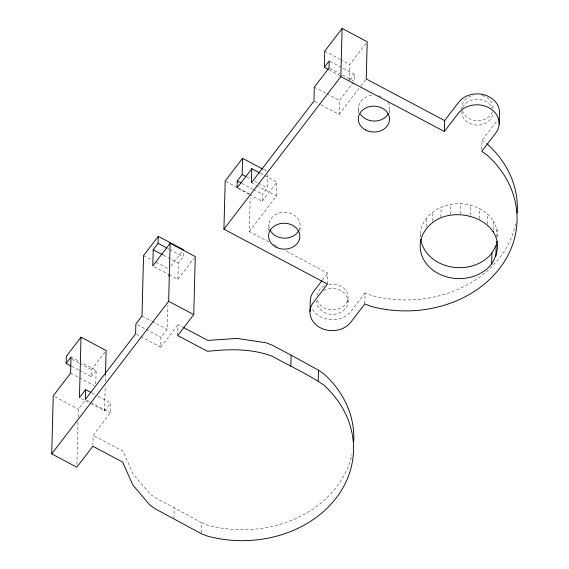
<?xml version="1.0" encoding="UTF-8"?>
<svg xmlns="http://www.w3.org/2000/svg" width="569" height="569" viewBox="0 0 569 569"><rect width="100%" height="100%" fill="white"/><g stroke="black" fill="none" stroke-linecap="round" stroke-linejoin="round"><path stroke-width="0.43" stroke-dasharray="2.85 2.13" d="M493.259 229.584L493.444 220.95C478.742 199.079 442.917 197.799 426.423 218.219A38.728 32.07 1.5 0 0 420.484 236.54M76.886 464.56L78.017 421.473M78.131 417.077L78.337 409.168L85.179 400.235M79.468 370.455L91.232 376.699L91.417 369.694L106.126 350.504M92.868 445.442L93.131 435.342L110.393 412.824L110.649 402.937L95.748 395.028M95.777 383.94L96.14 370.298L82.021 362.809M91.211 403.826L104.547 410.903L105.194 386.031M105.315 381.593L105.5 374.48M136.396 334.259L160.714 347.161L160.97 337.275L167.073 329.309L167.706 305.325M168.445 276.904L168.566 272.459M169.249 274.706L177.877 279.279L178.303 263.084L183.211 256.676L183.396 249.67M177.727 335.532L178.012 324.586L182.72 327.083M173.908 518.715L174.192 507.776L155.515 497.861L150.06 494.063L133.11 474.062L122.94 451.16L93.131 435.342M201.284 532.84L201.547 522.74L174.192 507.776M268.909 241.953L249.307 231.555L250.189 197.891M249.613 194.598L262.16 201.262L262.345 194.257L267.252 187.848L267.615 174.206M268.739 230.502L268.895 224.606M249.307 231.555L276.534 196.035L276.897 182.023L264.35 175.366M299.97 230.929L300.105 225.879M327.431 284.102L327.716 273.163L284.592 250.275M321.023 104.867L339.06 114.44L339.43 100.436L353.086 82.612M349.416 80.634L349.843 64.439L367.218 41.772M347.958 302.039L348.072 297.665M330.006 61.331L354.323 74.233L354.138 81.239L340.803 74.162M358.442 113.395L358.591 107.505M364.793 303.931L365.078 292.985L371.521 295.496A112.513 93.167 1.5 0 0 515.742 223.461M389.694 112.982L389.808 108.771M420.42 236.555L420.484 234.03M426.202 226.64L426.423 218.219M432.646 221.099L432.888 211.839M440.875 217.173L441.139 207.073M450.356 214.349L450.627 204.25M460.428 213.667L460.691 203.567M470.385 215.167L470.655 205.068M479.567 218.745L479.831 208.645M481.772 149.661L482.014 140.408L496.061 122.072A22.091 18.293 1.5 0 0 497.441 119.981M487.341 224.165L487.605 214.065M496.723 237.245L496.943 228.83L493.444 220.95M170.764 266.157L182.343 251.05M91.232 376.699L96.14 370.298M177.877 279.279L194.221 257.963M349.907 79.994L354.323 74.233M262.16 201.262L276.897 182.023M104.547 410.903L110.649 402.937M160.714 347.161L178.012 324.586M339.06 114.44L360.383 86.623M360.917 85.926L366.244 78.97M322.317 280.211L327.716 273.163M365.078 292.985L351.03 311.321A22.091 18.293 1.5 0 1 330.525 319.622A22.091 18.293 1.5 0 1 311.983 308.32M201.547 522.74L207.991 525.251A112.513 93.167 1.5 0 0 352.026 454.076M324.743 51.125L339.65 59.027M340.433 59.446L349.843 64.439M329.828 68.337L340.02 73.75M329.024 69.816L340.006 75.641M314.33 87.114L326.094 93.359M326.883 93.771L339.43 100.436M314.749 101.538L320.24 104.447M263.76 169.569L266.897 171.233M260.431 173.289L263.568 174.953M246.861 177.023L249.997 178.687M254.706 181.184L257.842 182.848M258.625 183.268L267.252 187.848M251.434 182.713L256.142 185.209M256.925 185.629L276.534 196.035M241.953 183.438L252.928 189.264M253.717 189.676L262.345 194.257M225.971 181.447L237.735 187.692M238.518 188.104L249.499 193.929M237.842 188.36L248.824 194.185M273.618 244.45L278.319 246.946M167.528 248.354L169.1 249.186M169.882 249.599L183.211 256.676M163.395 255.182L178.303 263.084M143.559 255.588L152.186 260.168M156.105 262.245L168.659 268.909M154.348 266.797L168.467 274.286M141.98 315.987L151.39 320.987M152.172 321.4L167.073 329.309M137.442 324.785L160.97 337.275M71.04 356.983L78.885 361.144M71.808 359.288L78.871 363.036M79.653 363.449L91.417 369.694M71.623 366.294L78.686 370.035M70.613 373.179L94.141 385.661M91.829 392.944L94.966 394.616M86.858 400.334L90.002 401.999M90.784 402.418L110.393 412.824M81.018 398.414L90.428 403.414M54.809 396.678L78.337 409.168M482.014 140.408L487.469 144.206M496.943 228.83L497.868 237.173M461.779 111.524L462.149 114.888A15.619 12.931 1.5 0 0 487.989 121.745L490.592 119.17L492.299 116.119A15.619 12.931 1.5 0 0 492.989 112.797M323.676 290.581A15.619 12.931 1.5 0 1 346.855 296.733A15.619 12.931 1.5 0 1 334.999 314.173A15.619 12.931 1.5 0 1 316.748 300.773M462.803 107.413A15.619 12.931 1.5 0 1 470.108 100.656L473.934 99.518A15.619 12.931 1.5 0 1 492.356 108.608M329.017 284.386A15.619 12.931 1.5 0 1 347.695 294.294A15.619 12.931 1.5 0 1 335.916 309.671A15.619 12.931 1.5 0 1 317.232 299.756M316.933 295.553A15.619 12.931 1.5 0 1 325.191 285.524M492.413 111.737A15.619 12.931 1.5 0 1 476.886 120.706A15.619 12.931 1.5 0 1 462.263 110.514M462.071 109.682A15.619 12.931 1.5 0 1 473.259 95.3M482.128 95.464A15.619 12.931 1.5 0 1 493.103 108.416M388.022 102.228A15.619 12.931 1.5 0 1 389.118 112.093M358.968 110.87A15.619 12.931 1.5 0 1 373.179 95.222M378.826 95.82A15.619 12.931 1.5 0 1 381.109 96.595M269.265 227.977A15.619 12.931 1.5 0 1 285.112 212.322A15.619 12.931 1.5 0 1 299.415 229.2"/><path stroke-width="0.85" d="M183.396 249.67L158.303 236.355L158.118 243.361L153.203 249.77L152.777 265.965L170.174 243.269L195.274 256.583L193.752 314.614L177.727 335.532L207.529 351.343C229.058 348.975 251.626 348.456 272.16 356.222C289.301 365.789 307.374 373.904 323.647 384.907A112.513 93.167 1.5 0 1 336.201 497.975A112.513 93.167 1.5 0 1 207.699 536.197L201.262 533.686L155.23 508.807L149.775 505.002L132.819 485.001L122.655 462.099L92.847 446.281L76.822 467.199L51.722 453.877L53.237 395.846L70.613 373.179L71.04 356.983L66.139 363.378L70.841 365.874M66.139 363.378L66.317 356.372L81.026 337.182L106.126 350.504L105.5 374.48M81.026 337.182L79.447 397.582L85.549 389.616L91.04 392.532M85.549 389.616L85.293 399.502L135.614 333.839L135.87 323.953L141.98 315.987L143.559 255.588L158.303 236.355M51.722 453.877L168.652 301.3L170.174 243.269M444.368 131.524L444.652 120.578L366.244 78.97L367.218 41.772L342.118 28.45L340.859 76.595L444.368 131.524L458.415 113.188A22.091 18.293 1.5 0 1 488.878 107.726A22.091 18.293 1.5 0 1 495.777 133.018L481.73 151.347L487.178 155.145A112.513 93.167 1.5 0 1 499.731 268.219A112.513 93.167 1.5 0 1 371.237 306.442L364.793 303.931L350.746 322.26A22.091 18.293 1.5 0 1 320.283 327.723A22.091 18.293 1.5 0 1 313.384 302.438L327.431 284.102L223.923 229.179L225.189 181.027L242.579 158.331L262.97 169.157M242.579 158.331L242.159 174.527L237.245 180.935L237.06 187.941L251.804 168.709L259.642 172.869M251.804 168.709L251.434 182.713L313.967 101.118L314.33 87.114L329.038 67.924L329.223 60.919L324.323 67.313L328.242 69.397M290.844 366.137L291.129 355.191L272.444 345.283L266.007 342.773L237.06 338.413L207.82 340.404L183.503 327.502M309.991 311.449L310.283 300.51A22.091 18.293 1.5 0 1 313.668 291.492L321.777 280.915M324.323 67.313L324.743 51.125L342.118 28.45M318.192 381.102L318.484 370.163L291.129 355.191M491.637 263.924C517.506 222.749 449.93 197.038 426.138 229.165A38.728 32.07 1.5 0 0 438.23 273.497A38.728 32.07 1.5 0 0 491.637 263.924L491.929 252.985L496.154 245.41L497.014 241.292M499.169 123.999L499.454 113.06A22.091 18.293 1.5 0 0 483.927 94.746A22.091 18.293 1.5 0 0 458.699 102.249L444.652 120.578M495.869 256.356L496.154 245.41M493.202 231.846L493.223 231.313M223.923 229.179L340.859 76.595M242.159 174.527L246.078 176.61M237.245 180.935L241.164 183.019M158.118 243.361L166.745 247.935M153.203 249.77L162.613 254.763M168.652 301.3L193.752 314.614M318.484 370.163L323.932 373.961A112.513 93.167 1.5 0 1 353.747 441.11M487.469 144.206A112.513 93.167 1.5 0 1 517.178 213.076M491.929 252.985A38.728 32.07 1.5 0 1 450.634 266.811A38.728 32.07 1.5 0 1 420.726 239.065M388.385 113.672A15.619 12.931 1.5 0 1 374.608 121.069A15.619 12.931 1.5 0 1 360.376 114.049M298.682 230.772A15.619 12.931 1.5 0 1 283.888 238.162A15.619 12.931 1.5 0 1 269.848 229.599M365.583 129.952A15.619 12.931 1.5 0 0 389.516 119.718A15.619 12.931 1.5 0 0 366.642 107.577A15.619 12.931 1.5 0 0 365.583 129.952M275.88 247.06A15.619 12.931 1.5 0 0 299.82 236.818A15.619 12.931 1.5 0 0 276.939 224.677A15.619 12.931 1.5 0 0 275.88 247.06"/></g></svg>
